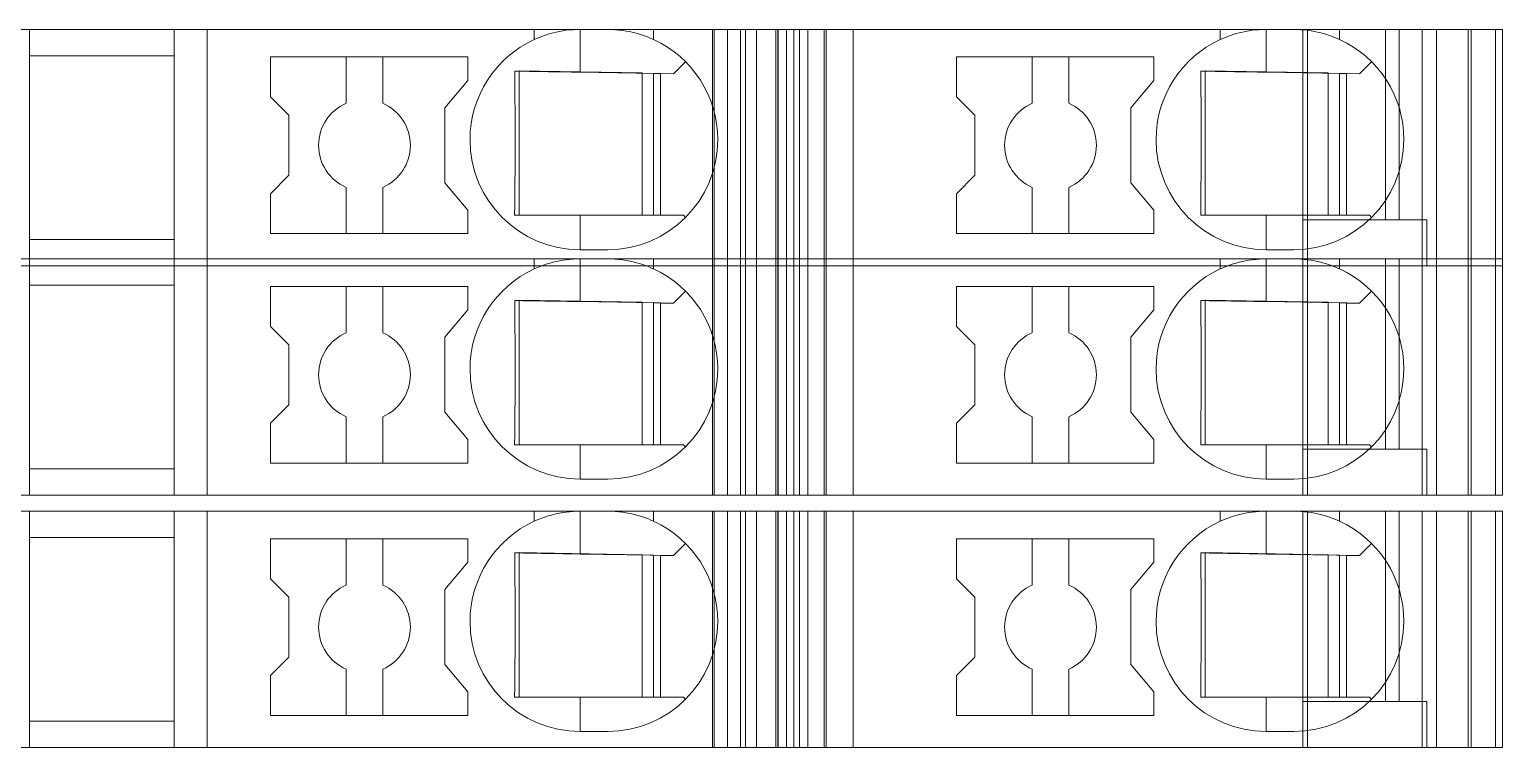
# Model space of a CAD drawing. Header units: millimetres. Extents: x 0 to 1680, y 0 to 1188.
# Drawn here: x 872.05 to 904.15, y 319.85 to 335.5 of the extents above; entities that cross this region are included whole.
import ezdxf
from ezdxf.enums import TextEntityAlignment as Align

# ---------------------------------------------------------------- set-up
doc = ezdxf.new("R2010")
doc.units = ezdxf.units.MM
for name, color, linetype, lineweight in [('EPLAN309', 5, 'Continuous', 5), ('EPLAN493', 5, 'Continuous', 5), ('MAIN-1', 7, 'Continuous', 5), ('MAIN-2', 7, 'Continuous', 5)]:
    doc.layers.add(name, color=color, linetype=linetype, lineweight=lineweight)
doc.styles.add('Tahoma', font='')
doc.styles.get('Tahoma').set_extended_font_data('Tahoma')

# ---------------------------------------------------------------- blocks, each defined once
blk = doc.blocks.new('EPLSYM_LibrarySPECIAL_Symbol12_Variant0_Placement8_4')
at = {"layer": 'EPLAN309', "lineweight": 13, "ltscale": 16}
blk.add_lwpolyline([(0, -5.15), (68.15, -5.15), (68.15, 0), (0, 0)], close=True, dxfattribs=at)
at = {"layer": 'EPLAN493', "color": 5, "style": 'Tahoma'}
blk.add_attdef('17_20450', text='', height=2.3478, dxfattribs=at).set_placement((0, -21.83478), align=Align.MIDDLE_RIGHT)
blk = doc.blocks.new('EPLSYM_LibrarySPECIAL_Symbol12_Variant0_Placement8_5')
at = {"layer": 'EPLAN309', "lineweight": 13, "ltscale": 16}
blk.add_lwpolyline([(0, -5.15), (68.15, -5.15), (68.15, 0), (0, 0)], close=True, dxfattribs=at)
at = {"layer": 'EPLAN493', "color": 5, "style": 'Tahoma'}
blk.add_attdef('17_20450', text='', height=2.3478, dxfattribs=at).set_placement((0, -21.83478), align=Align.MIDDLE_RIGHT)
blk = doc.blocks.new('EPLSYM_LibrarySPECIAL_Symbol12_Variant0_Placement8_20')
at = {"layer": 'EPLAN309', "lineweight": 13, "ltscale": 16}
blk.add_lwpolyline([(0, -5.15), (68.15, -5.15), (68.15, 0), (0, 0)], close=True, dxfattribs=at)
at = {"layer": 'EPLAN493', "color": 5, "style": 'Tahoma'}
blk.add_attdef('17_20450', text='', height=2.3478, dxfattribs=at).set_placement((0, -21.83478), align=Align.MIDDLE_RIGHT)

msp = doc.modelspace()

# ---------------------------------------------------------------- linework, layer by layer
at = {"layer": 'MAIN-1'}
for p, q in [((872.05, 335.5), (875.2, 335.5)), ((872.05, 335.5), (872.05, 330.35)), ((875.919, 335.5), (875.2, 335.5)), ((875.2, 330.35), (875.2, 335.5)), ((883.05, 335.5), (875.919, 335.5)), ((875.919, 335.5), (875.919, 330.35)), ((883.05, 335.5), (884.05, 335.5)), ((883.05, 335.282), (883.05, 335.5)), ((883.601, 335.458), (883.531, 335.443)), ((883.673, 335.47), (883.601, 335.458)), ((883.746, 335.481), (883.673, 335.47)), ((883.821, 335.489), (883.746, 335.481)), ((883.897, 335.495), (883.821, 335.489)), ((883.973, 335.499), (883.897, 335.495)), ((884.05, 335.5), (883.973, 335.499)), ((884.05, 334.568), (884.05, 335.5)), ((884.05, 335.5), (884.65, 335.5)), ((884.65, 335.5), (884.732, 335.499)), ((885.65, 335.5), (884.65, 335.5)), ((884.732, 335.499), (884.814, 335.494)), ((884.814, 335.494), (884.896, 335.487)), ((884.896, 335.487), (884.975, 335.478)), ((884.975, 335.478), (885.053, 335.466)), ((885.053, 335.466), (885.13, 335.452)), ((885.13, 335.452), (885.204, 335.435)), ((885.65, 335.5), (888.704, 335.5)), ((885.65, 335.282), (885.65, 335.5)), ((888.832, 335.5), (888.704, 335.5)), ((888.704, 330.35), (888.704, 335.5)), ((888.832, 335.5), (889.367, 335.5)), ((888.832, 330.35), (888.832, 335.5)), ((890, 335.5), (889.367, 335.5)), ((889.367, 330.35), (889.367, 335.5)), ((890, 335.5), (898, 335.5)), ((890, 330.35), (890, 335.5)), ((898, 335.5), (899, 335.5)), ((898, 335.282), (898, 335.5)), ((898.551, 335.458), (898.481, 335.443)), ((898.622, 335.47), (898.551, 335.458)), ((898.696, 335.481), (898.622, 335.47)), ((898.771, 335.489), (898.696, 335.481)), ((898.847, 335.495), (898.771, 335.489)), ((898.923, 335.499), (898.847, 335.495)), ((899, 335.5), (898.923, 335.499)), ((899, 334.568), (899, 335.5)), ((899, 335.5), (899.6, 335.5)), ((899.6, 335.5), (899.677, 335.499)), ((900.6, 335.5), (899.6, 335.5)), ((899.677, 335.499), (899.753, 335.495)), ((899.753, 335.495), (899.829, 335.489)), ((899.829, 335.489), (899.904, 335.481)), ((899.904, 335.481), (899.978, 335.47)), ((899.978, 335.47), (900.049, 335.458)), ((900.049, 335.458), (900.119, 335.443)), ((900.6, 335.5), (904, 335.5)), ((900.6, 335.282), (900.6, 335.5)), ((904, 330.35), (904, 335.5)), ((883.102, 335.305), (883.05, 335.282)), ((883.156, 335.327), (883.102, 335.305)), ((883.213, 335.349), (883.156, 335.327)), ((883.272, 335.37), (883.213, 335.349)), ((883.333, 335.39), (883.272, 335.37)), ((883.397, 335.409), (883.333, 335.39)), ((883.463, 335.427), (883.397, 335.409)), ((883.531, 335.443), (883.463, 335.427)), ((885.204, 335.435), (885.275, 335.417)), ((885.275, 335.417), (885.345, 335.397)), ((885.345, 335.397), (885.411, 335.376)), ((885.411, 335.376), (885.475, 335.354)), ((885.475, 335.354), (885.536, 335.331)), ((885.536, 335.331), (885.594, 335.306)), ((885.594, 335.306), (885.65, 335.282)), ((898.052, 335.305), (898, 335.282)), ((898.106, 335.327), (898.052, 335.305)), ((898.163, 335.349), (898.106, 335.327)), ((898.222, 335.37), (898.163, 335.349)), ((898.283, 335.39), (898.222, 335.37)), ((898.347, 335.409), (898.283, 335.39)), ((898.413, 335.427), (898.347, 335.409)), ((898.481, 335.443), (898.413, 335.427)), ((900.119, 335.443), (900.187, 335.427)), ((900.187, 335.427), (900.253, 335.409)), ((900.253, 335.409), (900.317, 335.39)), ((900.317, 335.39), (900.378, 335.37)), ((900.378, 335.37), (900.437, 335.349)), ((900.437, 335.349), (900.494, 335.327)), ((900.494, 335.327), (900.548, 335.305)), ((900.548, 335.305), (900.6, 335.282)), ((872.05, 334.925), (875.2, 334.925)), ((877.3, 334.9), (877.3, 334.029)), ((877.3, 334.9), (881.6, 334.9)), ((878.95, 334.9), (878.95, 333.892)), ((879.75, 333.892), (879.75, 334.9)), ((881.6, 334.389), (881.6, 334.9)), ((892.25, 334.9), (892.25, 334.029)), ((892.25, 334.9), (896.55, 334.9)), ((893.9, 334.9), (893.9, 333.892)), ((894.7, 333.892), (894.7, 334.9)), ((896.55, 334.389), (896.55, 334.9)), ((882.624, 334.592), (882.625, 334.522)), ((882.685, 334.591), (882.624, 334.592)), ((882.625, 334.522), (882.625, 334.45)), ((882.746, 334.59), (882.685, 334.591)), ((882.721, 334.591), (882.721, 331.45)), ((882.809, 334.589), (882.746, 334.59)), ((882.873, 334.588), (882.809, 334.589)), ((882.937, 334.587), (882.873, 334.588)), ((883.003, 334.586), (882.937, 334.587)), ((883.071, 334.585), (883.003, 334.586)), ((883.14, 334.584), (883.071, 334.585)), ((883.21, 334.582), (883.14, 334.584)), ((883.283, 334.581), (883.21, 334.582)), ((883.358, 334.58), (883.283, 334.581)), ((883.435, 334.579), (883.358, 334.58)), ((883.514, 334.577), (883.435, 334.579)), ((883.597, 334.576), (883.514, 334.577)), ((883.682, 334.575), (883.597, 334.576)), ((883.771, 334.573), (883.682, 334.575)), ((883.862, 334.571), (883.771, 334.573)), ((883.955, 334.57), (883.862, 334.571)), ((884.05, 334.568), (883.955, 334.57)), ((884.05, 334.568), (886.083, 334.533)), ((885.4, 334.545), (885.4, 331.45)), ((885.65, 331.45), (885.65, 334.54)), ((885.8, 334.538), (885.8, 331.45)), ((886.083, 334.533), (886.347, 334.797)), ((897.574, 334.592), (897.574, 334.522)), ((897.635, 334.591), (897.574, 334.592)), ((897.574, 334.522), (897.575, 334.45)), ((897.696, 334.59), (897.635, 334.591)), ((897.671, 334.591), (897.671, 331.45)), ((897.759, 334.589), (897.696, 334.59)), ((897.822, 334.588), (897.759, 334.589)), ((897.887, 334.587), (897.822, 334.588)), ((897.953, 334.586), (897.887, 334.587)), ((898.021, 334.585), (897.953, 334.586)), ((898.09, 334.584), (898.021, 334.585)), ((898.16, 334.582), (898.09, 334.584)), ((898.233, 334.581), (898.16, 334.582)), ((898.307, 334.58), (898.233, 334.581)), ((898.385, 334.579), (898.307, 334.58)), ((898.464, 334.577), (898.385, 334.579)), ((898.547, 334.576), (898.464, 334.577)), ((898.632, 334.575), (898.547, 334.576)), ((898.72, 334.573), (898.632, 334.575)), ((898.812, 334.571), (898.72, 334.573)), ((898.905, 334.57), (898.812, 334.571)), ((899, 334.568), (898.905, 334.57)), ((899, 334.568), (901.033, 334.533)), ((900.35, 334.545), (900.35, 331.45)), ((900.6, 331.45), (900.6, 334.54)), ((900.75, 334.538), (900.75, 331.45)), ((901.033, 334.533), (901.297, 334.797)), ((881.1, 333.793), (881.6, 334.389)), ((882.625, 334.45), (882.626, 334.377)), ((882.626, 334.377), (882.627, 334.303)), ((882.627, 334.303), (882.628, 334.227)), ((882.628, 334.227), (882.628, 334.149)), ((896.05, 333.793), (896.55, 334.389)), ((897.575, 334.45), (897.576, 334.377)), ((897.576, 334.377), (897.577, 334.303)), ((897.577, 334.303), (897.577, 334.227)), ((897.577, 334.227), (897.578, 334.149)), ((877.7, 333.629), (877.3, 334.029)), ((882.628, 334.149), (882.629, 334.07)), ((882.629, 334.07), (882.63, 333.988)), ((882.63, 333.988), (882.63, 333.904)), ((882.63, 333.904), (882.631, 333.817)), ((892.65, 333.629), (892.25, 334.029)), ((897.578, 334.149), (897.579, 334.07)), ((897.579, 334.07), (897.58, 333.988)), ((897.58, 333.988), (897.58, 333.904)), ((897.58, 333.904), (897.581, 333.817)), ((877.7, 333.629), (877.7, 332.321)), ((881.1, 333.793), (881.1, 332.157)), ((882.631, 333.817), (882.631, 333.726)), ((882.631, 333.726), (882.632, 333.632)), ((882.632, 333.632), (882.633, 333.534)), ((882.633, 333.534), (882.633, 333.431)), ((892.65, 333.629), (892.65, 332.321)), ((896.05, 333.793), (896.05, 332.157)), ((897.581, 333.817), (897.581, 333.726)), ((897.581, 333.726), (897.582, 333.632)), ((897.582, 333.632), (897.582, 333.534)), ((897.582, 333.534), (897.583, 333.431)), ((882.633, 333.431), (882.633, 333.324)), ((882.633, 333.324), (882.633, 333.213)), ((882.633, 333.213), (882.634, 333.1)), ((897.583, 333.431), (897.583, 333.324)), ((897.583, 333.324), (897.583, 333.213)), ((897.583, 333.213), (897.583, 333.1)), ((882.634, 333.1), (882.633, 332.979)), ((882.633, 332.979), (882.633, 332.861)), ((897.583, 333.1), (897.583, 332.979)), ((897.583, 332.979), (897.583, 332.861)), ((882.633, 332.747), (882.632, 332.638)), ((882.632, 332.638), (882.632, 332.534)), ((882.633, 332.861), (882.633, 332.747)), ((897.583, 332.747), (897.582, 332.638)), ((897.582, 332.638), (897.582, 332.534)), ((897.583, 332.861), (897.583, 332.747)), ((877.7, 332.321), (877.3, 331.921)), ((882.63, 332.248), (882.629, 332.159)), ((882.631, 332.339), (882.63, 332.248)), ((882.632, 332.534), (882.631, 332.434)), ((882.631, 332.434), (882.631, 332.339)), ((892.65, 332.321), (892.25, 331.921)), ((897.58, 332.248), (897.579, 332.159)), ((897.581, 332.339), (897.58, 332.248)), ((897.582, 332.534), (897.581, 332.434)), ((897.581, 332.434), (897.581, 332.339)), ((877.3, 331.921), (877.3, 331.05)), ((878.95, 332.058), (878.95, 331.05)), ((879.75, 332.058), (879.75, 331.05)), ((881.1, 332.157), (881.6, 331.561)), ((882.628, 331.99), (882.627, 331.908)), ((882.629, 332.159), (882.628, 332.073)), ((882.628, 332.073), (882.628, 331.99)), ((892.25, 331.921), (892.25, 331.05)), ((893.9, 332.058), (893.9, 331.05)), ((894.7, 332.058), (894.7, 331.05)), ((896.05, 332.157), (896.55, 331.561)), ((897.578, 331.99), (897.577, 331.908)), ((897.579, 332.159), (897.578, 332.073)), ((897.578, 332.073), (897.578, 331.99)), ((882.624, 331.598), (882.623, 331.524)), ((882.625, 331.75), (882.624, 331.674)), ((882.624, 331.674), (882.624, 331.598)), ((882.626, 331.829), (882.625, 331.75)), ((882.627, 331.908), (882.626, 331.829)), ((897.574, 331.598), (897.573, 331.524)), ((897.575, 331.75), (897.574, 331.674)), ((897.574, 331.674), (897.574, 331.598)), ((897.576, 331.829), (897.575, 331.75)), ((897.577, 331.908), (897.576, 331.829)), ((881.6, 331.05), (881.6, 331.561)), ((882.623, 331.524), (882.622, 331.45)), ((882.622, 331.45), (882.683, 331.45)), ((882.683, 331.45), (882.746, 331.45)), ((882.746, 331.45), (882.809, 331.45)), ((882.809, 331.45), (882.873, 331.45)), ((882.873, 331.45), (882.939, 331.45)), ((882.939, 331.45), (883.005, 331.45)), ((883.005, 331.45), (883.074, 331.45)), ((883.074, 331.45), (883.144, 331.45)), ((883.144, 331.45), (883.215, 331.45)), ((883.215, 331.45), (883.289, 331.45)), ((883.289, 331.45), (883.364, 331.45)), ((883.364, 331.45), (883.442, 331.45)), ((883.442, 331.45), (883.522, 331.45)), ((883.522, 331.45), (883.605, 331.45)), ((883.605, 331.45), (883.69, 331.45)), ((883.69, 331.45), (883.778, 331.45)), ((883.778, 331.45), (883.867, 331.45)), ((883.867, 331.45), (883.958, 331.45)), ((883.958, 331.45), (884.05, 331.45)), ((884.05, 331.45), (886.3, 331.45)), ((884.05, 331.45), (884.05, 330.7)), ((886.347, 331.403), (886.3, 331.45)), ((896.55, 331.05), (896.55, 331.561)), ((897.573, 331.524), (897.572, 331.45)), ((897.572, 331.45), (897.633, 331.45)), ((897.633, 331.45), (897.695, 331.45)), ((897.695, 331.45), (897.759, 331.45)), ((897.759, 331.45), (897.823, 331.45)), ((897.823, 331.45), (897.889, 331.45)), ((897.889, 331.45), (897.955, 331.45)), ((897.955, 331.45), (898.024, 331.45)), ((898.024, 331.45), (898.093, 331.45)), ((898.093, 331.45), (898.165, 331.45)), ((898.165, 331.45), (898.239, 331.45)), ((898.239, 331.45), (898.314, 331.45)), ((898.314, 331.45), (898.392, 331.45)), ((898.392, 331.45), (898.472, 331.45)), ((898.472, 331.45), (898.555, 331.45)), ((898.555, 331.45), (898.64, 331.45)), ((898.64, 331.45), (898.727, 331.45)), ((898.727, 331.45), (898.817, 331.45)), ((898.817, 331.45), (898.908, 331.45)), ((898.908, 331.45), (899, 331.45)), ((899, 331.45), (899, 330.7)), ((899, 331.45), (901.25, 331.45)), ((901.297, 331.403), (901.25, 331.45)), ((881.6, 331.05), (877.3, 331.05)), ((896.55, 331.05), (892.25, 331.05)), ((872.05, 330.925), (875.2, 330.925)), ((884.65, 330.7), (884.05, 330.7)), ((899.6, 330.7), (899, 330.7)), ((872.05, 330.5), (875.2, 330.5)), ((872.05, 330.5), (872.05, 325.35)), ((872.05, 330.35), (875.2, 330.35)), ((875.919, 330.5), (875.2, 330.5)), ((875.2, 325.35), (875.2, 330.5)), ((875.919, 330.35), (875.2, 330.35)), ((883.05, 330.5), (875.919, 330.5)), ((875.919, 330.5), (875.919, 325.35)), ((875.919, 330.35), (888.704, 330.35)), ((883.05, 330.5), (884.05, 330.5)), ((883.05, 330.282), (883.05, 330.5)), ((883.156, 330.327), (883.102, 330.305)), ((883.213, 330.349), (883.156, 330.327)), ((883.272, 330.37), (883.213, 330.349)), ((883.333, 330.39), (883.272, 330.37)), ((883.397, 330.409), (883.333, 330.39)), ((883.463, 330.427), (883.397, 330.409)), ((883.531, 330.443), (883.463, 330.427)), ((883.601, 330.458), (883.531, 330.443)), ((883.673, 330.47), (883.601, 330.458)), ((883.746, 330.481), (883.673, 330.47)), ((883.821, 330.489), (883.746, 330.481)), ((883.897, 330.495), (883.821, 330.489)), ((883.973, 330.499), (883.897, 330.495)), ((884.05, 330.5), (883.973, 330.499)), ((884.05, 329.568), (884.05, 330.5)), ((884.05, 330.5), (884.65, 330.5)), ((884.65, 330.5), (884.732, 330.499)), ((885.65, 330.5), (884.65, 330.5)), ((884.732, 330.499), (884.814, 330.494)), ((884.814, 330.494), (884.896, 330.487)), ((884.896, 330.487), (884.975, 330.478)), ((884.975, 330.478), (885.053, 330.466)), ((885.053, 330.466), (885.13, 330.452)), ((885.13, 330.452), (885.204, 330.435)), ((885.204, 330.435), (885.275, 330.417)), ((885.275, 330.417), (885.345, 330.397)), ((885.345, 330.397), (885.411, 330.376)), ((885.411, 330.376), (885.475, 330.354)), ((885.475, 330.354), (885.536, 330.331)), ((885.536, 330.331), (885.594, 330.306)), ((885.65, 330.5), (888.704, 330.5)), ((885.65, 330.282), (885.65, 330.5)), ((887.544, 330.35), (887.544, 330.35)), ((887.65, 330.35), (887.65, 330.35)), ((888.832, 330.5), (888.704, 330.5)), ((888.704, 325.35), (888.704, 330.5)), ((888.832, 330.35), (888.704, 330.35)), ((888.832, 330.5), (889.367, 330.5)), ((888.832, 325.35), (888.832, 330.5)), ((888.832, 330.35), (889.367, 330.35)), ((890, 330.5), (889.367, 330.5)), ((889.367, 325.35), (889.367, 330.5)), ((890, 330.35), (889.367, 330.35)), ((890, 330.5), (898, 330.5)), ((890, 325.35), (890, 330.5)), ((890, 330.35), (904, 330.35)), ((898, 330.5), (899, 330.5)), ((898, 330.282), (898, 330.5)), ((898.106, 330.327), (898.052, 330.305)), ((898.163, 330.349), (898.106, 330.327)), ((898.222, 330.37), (898.163, 330.349)), ((898.283, 330.39), (898.222, 330.37)), ((898.347, 330.409), (898.283, 330.39)), ((898.413, 330.427), (898.347, 330.409)), ((898.481, 330.443), (898.413, 330.427)), ((898.551, 330.458), (898.481, 330.443)), ((898.622, 330.47), (898.551, 330.458)), ((898.696, 330.481), (898.622, 330.47)), ((898.771, 330.489), (898.696, 330.481)), ((898.847, 330.495), (898.771, 330.489)), ((898.923, 330.499), (898.847, 330.495)), ((899, 330.5), (898.923, 330.499)), ((899, 329.568), (899, 330.5)), ((899, 330.5), (899.6, 330.5)), ((899.6, 330.5), (899.677, 330.499)), ((900.6, 330.5), (899.6, 330.5)), ((899.677, 330.499), (899.753, 330.495)), ((899.753, 330.495), (899.829, 330.489)), ((899.829, 330.489), (899.904, 330.481)), ((899.904, 330.481), (899.978, 330.47)), ((899.978, 330.47), (900.049, 330.458)), ((900.049, 330.458), (900.119, 330.443)), ((900.119, 330.443), (900.187, 330.427)), ((900.187, 330.427), (900.253, 330.409)), ((900.253, 330.409), (900.317, 330.39)), ((900.317, 330.39), (900.378, 330.37)), ((900.378, 330.37), (900.437, 330.349)), ((900.437, 330.349), (900.494, 330.327)), ((900.494, 330.327), (900.548, 330.305)), ((900.6, 330.5), (904, 330.5)), ((900.6, 330.282), (900.6, 330.5)), ((902.5, 330.35), (902.5, 330.35)), ((904, 325.35), (904, 330.5)), ((883.102, 330.305), (883.05, 330.282)), ((885.594, 330.306), (885.65, 330.282)), ((898.052, 330.305), (898, 330.282)), ((900.548, 330.305), (900.6, 330.282)), ((872.05, 329.925), (875.2, 329.925)), ((877.3, 329.9), (877.3, 329.029)), ((877.3, 329.9), (881.6, 329.9)), ((878.95, 329.9), (878.95, 328.892)), ((879.75, 328.892), (879.75, 329.9)), ((881.6, 329.389), (881.6, 329.9)), ((886.083, 329.533), (886.347, 329.797)), ((892.25, 329.9), (892.25, 329.029)), ((892.25, 329.9), (896.55, 329.9)), ((893.9, 329.9), (893.9, 328.892)), ((894.7, 328.892), (894.7, 329.9)), ((896.55, 329.389), (896.55, 329.9)), ((901.033, 329.533), (901.297, 329.797)), ((881.1, 328.793), (881.6, 329.389)), ((882.624, 329.592), (882.625, 329.522)), ((882.685, 329.591), (882.624, 329.592)), ((882.625, 329.522), (882.625, 329.45)), ((882.625, 329.45), (882.626, 329.377)), ((882.626, 329.377), (882.627, 329.303)), ((882.746, 329.59), (882.685, 329.591)), ((882.721, 329.591), (882.721, 326.45)), ((882.809, 329.589), (882.746, 329.59)), ((882.873, 329.588), (882.809, 329.589)), ((882.937, 329.587), (882.873, 329.588)), ((883.003, 329.586), (882.937, 329.587)), ((883.071, 329.585), (883.003, 329.586)), ((883.14, 329.584), (883.071, 329.585)), ((883.21, 329.582), (883.14, 329.584)), ((883.283, 329.581), (883.21, 329.582)), ((883.358, 329.58), (883.283, 329.581)), ((883.435, 329.579), (883.358, 329.58)), ((883.514, 329.577), (883.435, 329.579)), ((883.597, 329.576), (883.514, 329.577)), ((883.682, 329.575), (883.597, 329.576)), ((883.771, 329.573), (883.682, 329.575)), ((883.862, 329.571), (883.771, 329.573)), ((883.955, 329.57), (883.862, 329.571)), ((884.05, 329.568), (883.955, 329.57)), ((884.05, 329.568), (886.083, 329.533)), ((885.4, 329.545), (885.4, 326.45)), ((885.65, 326.45), (885.65, 329.54)), ((885.8, 329.538), (885.8, 326.45)), ((896.05, 328.793), (896.55, 329.389)), ((897.574, 329.592), (897.574, 329.522)), ((897.635, 329.591), (897.574, 329.592)), ((897.574, 329.522), (897.575, 329.45)), ((897.575, 329.45), (897.576, 329.377)), ((897.576, 329.377), (897.577, 329.303)), ((897.696, 329.59), (897.635, 329.591)), ((897.671, 329.591), (897.671, 326.45)), ((897.759, 329.589), (897.696, 329.59)), ((897.822, 329.588), (897.759, 329.589)), ((897.887, 329.587), (897.822, 329.588)), ((897.953, 329.586), (897.887, 329.587)), ((898.021, 329.585), (897.953, 329.586)), ((898.09, 329.584), (898.021, 329.585)), ((898.16, 329.582), (898.09, 329.584)), ((898.233, 329.581), (898.16, 329.582)), ((898.307, 329.58), (898.233, 329.581)), ((898.385, 329.579), (898.307, 329.58)), ((898.464, 329.577), (898.385, 329.579)), ((898.547, 329.576), (898.464, 329.577)), ((898.632, 329.575), (898.547, 329.576)), ((898.72, 329.573), (898.632, 329.575)), ((898.812, 329.571), (898.72, 329.573)), ((898.905, 329.57), (898.812, 329.571)), ((899, 329.568), (898.905, 329.57)), ((899, 329.568), (901.033, 329.533)), ((900.35, 329.545), (900.35, 326.45)), ((900.6, 326.45), (900.6, 329.54)), ((900.75, 329.538), (900.75, 326.45)), ((877.7, 328.629), (877.3, 329.029)), ((882.627, 329.303), (882.628, 329.227)), ((882.628, 329.227), (882.628, 329.149)), ((882.628, 329.149), (882.629, 329.07)), ((882.629, 329.07), (882.63, 328.988)), ((892.65, 328.629), (892.25, 329.029)), ((897.577, 329.303), (897.577, 329.227)), ((897.577, 329.227), (897.578, 329.149)), ((897.578, 329.149), (897.579, 329.07)), ((897.579, 329.07), (897.58, 328.988)), ((881.1, 328.793), (881.1, 327.157)), ((882.63, 328.988), (882.63, 328.904)), ((882.63, 328.904), (882.631, 328.817)), ((882.631, 328.817), (882.631, 328.726)), ((882.631, 328.726), (882.632, 328.632)), ((896.05, 328.793), (896.05, 327.157)), ((897.58, 328.988), (897.58, 328.904)), ((897.58, 328.904), (897.581, 328.817)), ((897.581, 328.817), (897.581, 328.726)), ((897.581, 328.726), (897.582, 328.632)), ((877.7, 328.629), (877.7, 327.321)), ((882.632, 328.632), (882.633, 328.534)), ((882.633, 328.534), (882.633, 328.431)), ((882.633, 328.431), (882.633, 328.324)), ((892.65, 328.629), (892.65, 327.321)), ((897.582, 328.632), (897.582, 328.534)), ((897.582, 328.534), (897.583, 328.431)), ((897.583, 328.431), (897.583, 328.324)), ((882.633, 328.324), (882.633, 328.213)), ((882.633, 328.213), (882.634, 328.1)), ((882.634, 328.1), (882.633, 327.979)), ((897.583, 328.324), (897.583, 328.213)), ((897.583, 328.213), (897.583, 328.1)), ((897.583, 328.1), (897.583, 327.979)), ((882.633, 327.747), (882.632, 327.638)), ((882.633, 327.979), (882.633, 327.861)), ((882.633, 327.861), (882.633, 327.747)), ((897.583, 327.747), (897.582, 327.638)), ((897.583, 327.979), (897.583, 327.861)), ((897.583, 327.861), (897.583, 327.747)), ((882.632, 327.534), (882.631, 327.434)), ((882.631, 327.434), (882.631, 327.339)), ((882.632, 327.638), (882.632, 327.534)), ((897.582, 327.534), (897.581, 327.434)), ((897.581, 327.434), (897.581, 327.339)), ((897.582, 327.638), (897.582, 327.534)), ((877.7, 327.321), (877.3, 326.921)), ((881.1, 327.157), (881.6, 326.561)), ((882.629, 327.159), (882.628, 327.073)), ((882.63, 327.248), (882.629, 327.159)), ((882.631, 327.339), (882.63, 327.248)), ((892.65, 327.321), (892.25, 326.921)), ((896.05, 327.157), (896.55, 326.561)), ((897.579, 327.159), (897.578, 327.073)), ((897.58, 327.248), (897.579, 327.159)), ((897.581, 327.339), (897.58, 327.248)), ((877.3, 326.921), (877.3, 326.05)), ((878.95, 327.058), (878.95, 326.05)), ((879.75, 327.058), (879.75, 326.05)), ((882.626, 326.829), (882.625, 326.75)), ((882.627, 326.908), (882.626, 326.829)), ((882.628, 326.99), (882.627, 326.908)), ((882.628, 327.073), (882.628, 326.99)), ((892.25, 326.921), (892.25, 326.05)), ((893.9, 327.058), (893.9, 326.05)), ((894.7, 327.058), (894.7, 326.05)), ((897.576, 326.829), (897.575, 326.75)), ((897.577, 326.908), (897.576, 326.829)), ((897.578, 326.99), (897.577, 326.908)), ((897.578, 327.073), (897.578, 326.99)), ((881.6, 326.05), (881.6, 326.561)), ((882.623, 326.524), (882.622, 326.45)), ((882.624, 326.598), (882.623, 326.524)), ((882.625, 326.75), (882.624, 326.674)), ((882.624, 326.674), (882.624, 326.598)), ((896.55, 326.05), (896.55, 326.561)), ((897.573, 326.524), (897.572, 326.45)), ((897.574, 326.598), (897.573, 326.524)), ((897.575, 326.75), (897.574, 326.674)), ((897.574, 326.674), (897.574, 326.598)), ((882.622, 326.45), (882.683, 326.45)), ((882.683, 326.45), (882.746, 326.45)), ((882.746, 326.45), (882.809, 326.45)), ((882.809, 326.45), (882.873, 326.45)), ((882.873, 326.45), (882.939, 326.45)), ((882.939, 326.45), (883.005, 326.45)), ((883.005, 326.45), (883.074, 326.45)), ((883.074, 326.45), (883.144, 326.45)), ((883.144, 326.45), (883.215, 326.45)), ((883.215, 326.45), (883.289, 326.45)), ((883.289, 326.45), (883.364, 326.45)), ((883.364, 326.45), (883.442, 326.45)), ((883.442, 326.45), (883.522, 326.45)), ((883.522, 326.45), (883.605, 326.45)), ((883.605, 326.45), (883.69, 326.45)), ((883.69, 326.45), (883.778, 326.45)), ((883.778, 326.45), (883.867, 326.45)), ((883.867, 326.45), (883.958, 326.45)), ((883.958, 326.45), (884.05, 326.45)), ((884.05, 326.45), (886.3, 326.45)), ((884.05, 326.45), (884.05, 325.7)), ((886.347, 326.403), (886.3, 326.45)), ((897.572, 326.45), (897.633, 326.45)), ((897.633, 326.45), (897.695, 326.45)), ((897.695, 326.45), (897.759, 326.45)), ((897.759, 326.45), (897.823, 326.45)), ((897.823, 326.45), (897.889, 326.45)), ((897.889, 326.45), (897.955, 326.45)), ((897.955, 326.45), (898.024, 326.45)), ((898.024, 326.45), (898.093, 326.45)), ((898.093, 326.45), (898.165, 326.45)), ((898.165, 326.45), (898.239, 326.45)), ((898.239, 326.45), (898.314, 326.45)), ((898.314, 326.45), (898.392, 326.45)), ((898.392, 326.45), (898.472, 326.45)), ((898.472, 326.45), (898.555, 326.45)), ((898.555, 326.45), (898.64, 326.45)), ((898.64, 326.45), (898.727, 326.45)), ((898.727, 326.45), (898.817, 326.45)), ((898.817, 326.45), (898.908, 326.45)), ((898.908, 326.45), (899, 326.45)), ((899, 326.45), (899, 325.7)), ((899, 326.45), (901.25, 326.45)), ((901.297, 326.403), (901.25, 326.45)), ((872.05, 325.925), (875.2, 325.925)), ((881.6, 326.05), (877.3, 326.05)), ((896.55, 326.05), (892.25, 326.05)), ((884.65, 325.7), (884.05, 325.7)), ((899.6, 325.7), (899, 325.7)), ((872.05, 325.35), (875.2, 325.35)), ((875.919, 325.35), (875.2, 325.35)), ((875.919, 325.35), (888.704, 325.35)), ((887.544, 325.35), (887.544, 325.35)), ((887.65, 325.35), (887.65, 325.35)), ((888.832, 325.35), (888.704, 325.35)), ((888.832, 325.35), (889.367, 325.35)), ((890, 325.35), (889.367, 325.35)), ((890, 325.35), (904, 325.35)), ((902.5, 325.35), (902.5, 325.35)), ((872.05, 325), (875.2, 325)), ((872.05, 325), (872.05, 319.85)), ((875.919, 325), (875.2, 325)), ((875.2, 319.85), (875.2, 325)), ((883.05, 325), (875.919, 325)), ((875.919, 325), (875.919, 319.85)), ((883.05, 325), (884.05, 325)), ((883.05, 324.782), (883.05, 325)), ((883.272, 324.87), (883.213, 324.849)), ((883.333, 324.89), (883.272, 324.87)), ((883.397, 324.909), (883.333, 324.89)), ((883.463, 324.927), (883.397, 324.909)), ((883.531, 324.943), (883.463, 324.927)), ((883.601, 324.958), (883.531, 324.943)), ((883.673, 324.97), (883.601, 324.958)), ((883.746, 324.981), (883.673, 324.97)), ((883.821, 324.989), (883.746, 324.981)), ((883.897, 324.995), (883.821, 324.989)), ((883.973, 324.999), (883.897, 324.995)), ((884.05, 325), (883.973, 324.999)), ((884.05, 324.068), (884.05, 325)), ((884.05, 325), (884.65, 325)), ((884.65, 325), (884.732, 324.999)), ((885.65, 325), (884.65, 325)), ((884.732, 324.999), (884.814, 324.994)), ((884.814, 324.994), (884.896, 324.987)), ((884.896, 324.987), (884.975, 324.978)), ((884.975, 324.978), (885.053, 324.966)), ((885.053, 324.966), (885.13, 324.952)), ((885.13, 324.952), (885.204, 324.935)), ((885.204, 324.935), (885.275, 324.917)), ((885.275, 324.917), (885.345, 324.897)), ((885.345, 324.897), (885.411, 324.876)), ((885.411, 324.876), (885.475, 324.854)), ((885.475, 324.854), (885.536, 324.831)), ((885.65, 325), (888.704, 325)), ((885.65, 324.782), (885.65, 325)), ((888.832, 325), (888.704, 325)), ((888.704, 319.85), (888.704, 325)), ((888.832, 325), (889.367, 325)), ((888.832, 319.85), (888.832, 325)), ((890, 325), (889.367, 325)), ((889.367, 319.85), (889.367, 325)), ((890, 325), (898, 325)), ((890, 319.85), (890, 325)), ((898, 325), (899, 325)), ((898, 324.782), (898, 325)), ((898.222, 324.87), (898.163, 324.849)), ((898.283, 324.89), (898.222, 324.87)), ((898.347, 324.909), (898.283, 324.89)), ((898.413, 324.927), (898.347, 324.909)), ((898.481, 324.943), (898.413, 324.927)), ((898.551, 324.958), (898.481, 324.943)), ((898.622, 324.97), (898.551, 324.958)), ((898.696, 324.981), (898.622, 324.97)), ((898.771, 324.989), (898.696, 324.981)), ((898.847, 324.995), (898.771, 324.989)), ((898.923, 324.999), (898.847, 324.995)), ((899, 325), (898.923, 324.999)), ((899, 324.068), (899, 325)), ((899, 325), (899.6, 325)), ((899.6, 325), (899.677, 324.999)), ((900.6, 325), (899.6, 325)), ((899.677, 324.999), (899.753, 324.995)), ((899.753, 324.995), (899.829, 324.989)), ((899.829, 324.989), (899.904, 324.981)), ((899.904, 324.981), (899.978, 324.97)), ((899.978, 324.97), (900.049, 324.958)), ((900.049, 324.958), (900.119, 324.943)), ((900.119, 324.943), (900.187, 324.927)), ((900.187, 324.927), (900.253, 324.909)), ((900.253, 324.909), (900.317, 324.89)), ((900.317, 324.89), (900.378, 324.87)), ((900.378, 324.87), (900.437, 324.849)), ((900.6, 325), (904, 325)), ((900.6, 324.782), (900.6, 325)), ((904, 319.85), (904, 325)), ((883.102, 324.805), (883.05, 324.782)), ((883.156, 324.827), (883.102, 324.805)), ((883.213, 324.849), (883.156, 324.827)), ((885.536, 324.831), (885.594, 324.806)), ((885.594, 324.806), (885.65, 324.782)), ((898.052, 324.805), (898, 324.782)), ((898.106, 324.827), (898.052, 324.805)), ((898.163, 324.849), (898.106, 324.827)), ((900.437, 324.849), (900.494, 324.827)), ((900.494, 324.827), (900.548, 324.805)), ((900.548, 324.805), (900.6, 324.782)), ((872.05, 324.425), (875.2, 324.425)), ((877.3, 324.4), (877.3, 323.529)), ((877.3, 324.4), (881.6, 324.4)), ((878.95, 324.4), (878.95, 323.392)), ((879.75, 323.392), (879.75, 324.4)), ((881.6, 323.889), (881.6, 324.4)), ((886.083, 324.033), (886.347, 324.297)), ((892.25, 324.4), (892.25, 323.529)), ((892.25, 324.4), (896.55, 324.4)), ((893.9, 324.4), (893.9, 323.392)), ((894.7, 323.392), (894.7, 324.4)), ((896.55, 323.889), (896.55, 324.4)), ((901.033, 324.033), (901.297, 324.297)), ((882.624, 324.092), (882.625, 324.022)), ((882.685, 324.091), (882.624, 324.092)), ((882.625, 324.022), (882.625, 323.95)), ((882.625, 323.95), (882.626, 323.877)), ((882.746, 324.09), (882.685, 324.091)), ((882.721, 324.091), (882.721, 320.95)), ((882.809, 324.089), (882.746, 324.09)), ((882.873, 324.088), (882.809, 324.089)), ((882.937, 324.087), (882.873, 324.088)), ((883.003, 324.086), (882.937, 324.087)), ((883.071, 324.085), (883.003, 324.086)), ((883.14, 324.084), (883.071, 324.085)), ((883.21, 324.082), (883.14, 324.084)), ((883.283, 324.081), (883.21, 324.082)), ((883.358, 324.08), (883.283, 324.081)), ((883.435, 324.079), (883.358, 324.08)), ((883.514, 324.077), (883.435, 324.079)), ((883.597, 324.076), (883.514, 324.077)), ((883.682, 324.075), (883.597, 324.076)), ((883.771, 324.073), (883.682, 324.075)), ((883.862, 324.071), (883.771, 324.073)), ((883.955, 324.07), (883.862, 324.071)), ((884.05, 324.068), (883.955, 324.07)), ((884.05, 324.068), (886.083, 324.033)), ((885.4, 324.045), (885.4, 320.95)), ((885.65, 320.95), (885.65, 324.04)), ((885.8, 324.038), (885.8, 320.95)), ((897.574, 324.092), (897.574, 324.022)), ((897.635, 324.091), (897.574, 324.092)), ((897.574, 324.022), (897.575, 323.95)), ((897.575, 323.95), (897.576, 323.877)), ((897.696, 324.09), (897.635, 324.091)), ((897.671, 324.091), (897.671, 320.95)), ((897.759, 324.089), (897.696, 324.09)), ((897.822, 324.088), (897.759, 324.089)), ((897.887, 324.087), (897.822, 324.088)), ((897.953, 324.086), (897.887, 324.087)), ((898.021, 324.085), (897.953, 324.086)), ((898.09, 324.084), (898.021, 324.085)), ((898.16, 324.082), (898.09, 324.084)), ((898.233, 324.081), (898.16, 324.082)), ((898.307, 324.08), (898.233, 324.081)), ((898.385, 324.079), (898.307, 324.08)), ((898.464, 324.077), (898.385, 324.079)), ((898.547, 324.076), (898.464, 324.077)), ((898.632, 324.075), (898.547, 324.076)), ((898.72, 324.073), (898.632, 324.075)), ((898.812, 324.071), (898.72, 324.073)), ((898.905, 324.07), (898.812, 324.071)), ((899, 324.068), (898.905, 324.07)), ((899, 324.068), (901.033, 324.033)), ((900.35, 324.045), (900.35, 320.95)), ((900.6, 320.95), (900.6, 324.04)), ((900.75, 324.038), (900.75, 320.95)), ((881.1, 323.293), (881.6, 323.889)), ((882.626, 323.877), (882.627, 323.803)), ((882.627, 323.803), (882.628, 323.727)), ((882.628, 323.727), (882.628, 323.649)), ((882.628, 323.649), (882.629, 323.57)), ((882.629, 323.57), (882.63, 323.488)), ((896.05, 323.293), (896.55, 323.889)), ((897.576, 323.877), (897.577, 323.803)), ((897.577, 323.803), (897.577, 323.727)), ((897.577, 323.727), (897.578, 323.649)), ((897.578, 323.649), (897.579, 323.57)), ((897.579, 323.57), (897.58, 323.488)), ((877.7, 323.129), (877.3, 323.529)), ((881.1, 323.293), (881.1, 321.657)), ((882.63, 323.488), (882.63, 323.404)), ((882.63, 323.404), (882.631, 323.317)), ((882.631, 323.317), (882.631, 323.226)), ((892.65, 323.129), (892.25, 323.529)), ((896.05, 323.293), (896.05, 321.657)), ((897.58, 323.488), (897.58, 323.404)), ((897.58, 323.404), (897.581, 323.317)), ((897.581, 323.317), (897.581, 323.226)), ((877.7, 323.129), (877.7, 321.821)), ((882.631, 323.226), (882.632, 323.132)), ((882.632, 323.132), (882.633, 323.034)), ((882.633, 323.034), (882.633, 322.931)), ((882.633, 322.931), (882.633, 322.824)), ((892.65, 323.129), (892.65, 321.821)), ((897.581, 323.226), (897.582, 323.132)), ((897.582, 323.132), (897.582, 323.034)), ((897.582, 323.034), (897.583, 322.931)), ((897.583, 322.931), (897.583, 322.824)), ((882.633, 322.824), (882.633, 322.713)), ((882.633, 322.713), (882.634, 322.6)), ((897.583, 322.824), (897.583, 322.713)), ((897.583, 322.713), (897.583, 322.6)), ((882.634, 322.6), (882.633, 322.479)), ((882.633, 322.479), (882.633, 322.361)), ((882.633, 322.361), (882.633, 322.247)), ((897.583, 322.6), (897.583, 322.479)), ((897.583, 322.479), (897.583, 322.361)), ((897.583, 322.361), (897.583, 322.247)), ((882.632, 322.034), (882.631, 321.934)), ((882.633, 322.247), (882.632, 322.138)), ((882.632, 322.138), (882.632, 322.034)), ((897.582, 322.034), (897.581, 321.934)), ((897.583, 322.247), (897.582, 322.138)), ((897.582, 322.138), (897.582, 322.034)), ((877.7, 321.821), (877.3, 321.421)), ((881.1, 321.657), (881.6, 321.061)), ((882.629, 321.659), (882.628, 321.573)), ((882.63, 321.748), (882.629, 321.659)), ((882.631, 321.839), (882.63, 321.748)), ((882.631, 321.934), (882.631, 321.839)), ((892.65, 321.821), (892.25, 321.421)), ((896.05, 321.657), (896.55, 321.061)), ((897.579, 321.659), (897.578, 321.573)), ((897.58, 321.748), (897.579, 321.659)), ((897.581, 321.839), (897.58, 321.748)), ((897.581, 321.934), (897.581, 321.839)), ((877.3, 321.421), (877.3, 320.55)), ((878.95, 321.558), (878.95, 320.55)), ((879.75, 321.558), (879.75, 320.55)), ((882.626, 321.329), (882.625, 321.25)), ((882.627, 321.408), (882.626, 321.329)), ((882.628, 321.49), (882.627, 321.408)), ((882.628, 321.573), (882.628, 321.49)), ((892.25, 321.421), (892.25, 320.55)), ((893.9, 321.558), (893.9, 320.55)), ((894.7, 321.558), (894.7, 320.55)), ((897.576, 321.329), (897.575, 321.25)), ((897.577, 321.408), (897.576, 321.329)), ((897.578, 321.49), (897.577, 321.408)), ((897.578, 321.573), (897.578, 321.49)), ((881.6, 320.55), (881.6, 321.061)), ((882.623, 321.024), (882.622, 320.95)), ((882.624, 321.098), (882.623, 321.024)), ((882.625, 321.25), (882.624, 321.174)), ((882.624, 321.174), (882.624, 321.098)), ((896.55, 320.55), (896.55, 321.061)), ((897.573, 321.024), (897.572, 320.95)), ((897.574, 321.098), (897.573, 321.024)), ((897.575, 321.25), (897.574, 321.174)), ((897.574, 321.174), (897.574, 321.098)), ((882.622, 320.95), (882.683, 320.95)), ((882.683, 320.95), (882.746, 320.95)), ((882.746, 320.95), (882.809, 320.95)), ((882.809, 320.95), (882.873, 320.95)), ((882.873, 320.95), (882.939, 320.95)), ((882.939, 320.95), (883.005, 320.95)), ((883.005, 320.95), (883.074, 320.95)), ((883.074, 320.95), (883.144, 320.95)), ((883.144, 320.95), (883.215, 320.95)), ((883.215, 320.95), (883.289, 320.95)), ((883.289, 320.95), (883.364, 320.95)), ((883.364, 320.95), (883.442, 320.95)), ((883.442, 320.95), (883.522, 320.95)), ((883.522, 320.95), (883.605, 320.95)), ((883.605, 320.95), (883.69, 320.95)), ((883.69, 320.95), (883.778, 320.95)), ((883.778, 320.95), (883.867, 320.95)), ((883.867, 320.95), (883.958, 320.95)), ((883.958, 320.95), (884.05, 320.95)), ((884.05, 320.95), (886.3, 320.95)), ((884.05, 320.95), (884.05, 320.2)), ((886.347, 320.903), (886.3, 320.95)), ((897.572, 320.95), (897.633, 320.95)), ((897.633, 320.95), (897.695, 320.95)), ((897.695, 320.95), (897.759, 320.95)), ((897.759, 320.95), (897.823, 320.95)), ((897.823, 320.95), (897.889, 320.95)), ((897.889, 320.95), (897.955, 320.95)), ((897.955, 320.95), (898.024, 320.95)), ((898.024, 320.95), (898.093, 320.95)), ((898.093, 320.95), (898.165, 320.95)), ((898.165, 320.95), (898.239, 320.95)), ((898.239, 320.95), (898.314, 320.95)), ((898.314, 320.95), (898.392, 320.95)), ((898.392, 320.95), (898.472, 320.95)), ((898.472, 320.95), (898.555, 320.95)), ((898.555, 320.95), (898.64, 320.95)), ((898.64, 320.95), (898.727, 320.95)), ((898.727, 320.95), (898.817, 320.95)), ((898.817, 320.95), (898.908, 320.95)), ((898.908, 320.95), (899, 320.95)), ((899, 320.95), (899, 320.2)), ((899, 320.95), (901.25, 320.95)), ((901.297, 320.903), (901.25, 320.95)), ((872.05, 320.425), (875.2, 320.425)), ((881.6, 320.55), (877.3, 320.55)), ((896.55, 320.55), (892.25, 320.55)), ((884.65, 320.2), (884.05, 320.2)), ((899.6, 320.2), (899, 320.2)), ((872.05, 319.85), (875.2, 319.85)), ((875.919, 319.85), (875.2, 319.85)), ((875.919, 319.85), (888.704, 319.85)), ((887.544, 319.85), (887.544, 319.85)), ((887.65, 319.85), (887.65, 319.85)), ((888.832, 319.85), (888.704, 319.85)), ((888.832, 319.85), (889.367, 319.85)), ((890, 319.85), (889.367, 319.85)), ((890, 319.85), (904, 319.85)), ((902.5, 319.85), (902.5, 319.85))]:
    msp.add_line(p, q, dxfattribs=at)
for centre, radius, start, end in [((884.05, 333.1), 2.4, 114.6244, 180), ((884.65, 333.1), 2.4, 0, 65.3756), ((899, 333.1), 2.4, 114.6244, 180), ((899.6, 333.1), 2.4, 0, 65.3756), ((879.35, 332.975), 1, 113.5782, 180), ((879.35, 332.975), 1, 0, 66.4218), ((894.3, 332.975), 1, 113.5782, 180), ((894.3, 332.975), 1, 0, 66.4218), ((879.35, 332.975), 1, 180, 246.4218), ((879.35, 332.975), 1, 293.5782, 0), ((884.05, 333.1), 2.4, 180, 270), ((884.65, 333.1), 2.4, 270, 0), ((894.3, 332.975), 1, 180, 246.4218), ((894.3, 332.975), 1, 293.5782, 0), ((899, 333.1), 2.4, 180, 270), ((899.6, 333.1), 2.4, 270, 0), ((884.05, 328.1), 2.4, 114.6244, 180), ((884.65, 328.1), 2.4, 0, 65.3756), ((899, 328.1), 2.4, 114.6244, 180), ((899.6, 328.1), 2.4, 0, 65.3756), ((879.35, 327.975), 1, 113.5782, 180), ((879.35, 327.975), 1, 0, 66.4218), ((894.3, 327.975), 1, 113.5782, 180), ((894.3, 327.975), 1, 0, 66.4218), ((884.05, 328.1), 2.4, 180, 270), ((884.65, 328.1), 2.4, 270, 0), ((899, 328.1), 2.4, 180, 270), ((899.6, 328.1), 2.4, 270, 0), ((879.35, 327.975), 1, 180, 246.4218), ((879.35, 327.975), 1, 293.5782, 0), ((894.3, 327.975), 1, 180, 246.4218), ((894.3, 327.975), 1, 293.5782, 0), ((884.05, 322.6), 2.4, 114.6244, 180), ((884.65, 322.6), 2.4, 0, 65.3756), ((899, 322.6), 2.4, 114.6244, 180), ((899.6, 322.6), 2.4, 0, 65.3756), ((879.35, 322.475), 1, 113.5782, 180), ((879.35, 322.475), 1, 0, 66.4218), ((894.3, 322.475), 1, 113.5782, 180), ((894.3, 322.475), 1, 0, 66.4218), ((879.35, 322.475), 1, 180, 246.4218), ((879.35, 322.475), 1, 293.5782, 0), ((884.05, 322.6), 2.4, 180, 270), ((884.65, 322.6), 2.4, 270, 0), ((894.3, 322.475), 1, 180, 246.4218), ((894.3, 322.475), 1, 293.5782, 0), ((899, 322.6), 2.4, 180, 270), ((899.6, 322.6), 2.4, 270, 0)]:
    msp.add_arc(centre, radius, start, end, dxfattribs=at)
at = {"layer": 'MAIN-2'}
for p, q in [((886.931, 330.35), (886.931, 335.5)), ((886.971, 335.5), (886.971, 330.35)), ((887.262, 335.5), (887.262, 330.35)), ((887.544, 330.35), (887.544, 335.5)), ((887.65, 330.35), (887.65, 335.5)), ((887.891, 335.5), (887.891, 330.35)), ((888.316, 335.5), (888.316, 330.35)), ((888.361, 335.5), (888.361, 330.35)), ((888.363, 330.35), (888.363, 335.5)), ((888.55, 335.5), (888.55, 330.35)), ((889.008, 330.35), (889.008, 335.5)), ((889.414, 335.5), (889.414, 330.35)), ((899.8, 335.5), (899.8, 330.35)), ((899.898, 335.5), (899.898, 330.35)), ((901.6, 335.5), (901.6, 331.35)), ((901.9, 331.35), (901.9, 335.5)), ((902.4, 335.5), (902.4, 330.35)), ((902.709, 330.35), (902.709, 335.5)), ((903.4, 330.35), (903.4, 335.5)), ((903.47, 335.5), (903.47, 330.35)), ((882.721, 334.6), (882.624, 334.592)), ((882.721, 334.6), (882.721, 334.591)), ((885.4, 334.553), (882.721, 334.6)), ((885.4, 334.548), (885.4, 334.553)), ((885.65, 334.543), (885.4, 334.548)), ((885.4, 334.548), (885.4, 334.545)), ((885.65, 334.543), (885.65, 334.542)), ((885.8, 334.539), (885.65, 334.542)), ((885.65, 334.54), (885.65, 334.542)), ((885.8, 334.538), (885.8, 334.539)), ((885.8, 334.538), (886.083, 334.533)), ((885.8, 334.538), (885.8, 334.538)), ((897.671, 334.6), (897.574, 334.592)), ((897.671, 334.6), (897.671, 334.591)), ((900.35, 334.553), (897.671, 334.6)), ((900.35, 334.548), (900.35, 334.553)), ((900.6, 334.543), (900.35, 334.548)), ((900.35, 334.548), (900.35, 334.545)), ((900.6, 334.543), (900.6, 334.542)), ((900.75, 334.539), (900.6, 334.542)), ((900.6, 334.54), (900.6, 334.542)), ((900.75, 334.538), (900.75, 334.539)), ((900.75, 334.538), (901.033, 334.533)), ((900.75, 334.538), (900.75, 334.538)), ((885.4, 331.45), (885.4, 331.45)), ((885.65, 331.45), (885.65, 331.45)), ((886.347, 331.403), (886.347, 331.403)), ((899.8, 331.35), (902.5, 331.35)), ((900.35, 331.45), (900.35, 331.45)), ((900.6, 331.45), (900.6, 331.45)), ((901.297, 331.403), (901.297, 331.403)), ((902.5, 330.35), (902.5, 331.35)), ((886.931, 325.35), (886.931, 330.5)), ((886.971, 330.5), (886.971, 325.35)), ((887.262, 330.5), (887.262, 325.35)), ((887.544, 325.35), (887.544, 330.5)), ((887.65, 325.35), (887.65, 330.5)), ((887.891, 330.5), (887.891, 325.35)), ((888.316, 330.5), (888.316, 325.35)), ((888.361, 330.5), (888.361, 325.35)), ((888.363, 325.35), (888.363, 330.5)), ((888.55, 330.5), (888.55, 325.35)), ((889.008, 325.35), (889.008, 330.5)), ((889.414, 330.5), (889.414, 325.35)), ((899.8, 330.5), (899.8, 325.35)), ((899.898, 330.5), (899.898, 325.35)), ((901.6, 330.5), (901.6, 326.35)), ((901.9, 326.35), (901.9, 330.5)), ((902.4, 330.5), (902.4, 325.35)), ((902.709, 325.35), (902.709, 330.5)), ((903.4, 325.35), (903.4, 330.5)), ((903.47, 330.5), (903.47, 325.35)), ((882.721, 329.6), (882.624, 329.592)), ((882.721, 329.6), (882.721, 329.591)), ((885.4, 329.553), (882.721, 329.6)), ((885.4, 329.548), (885.4, 329.553)), ((885.65, 329.543), (885.4, 329.548)), ((885.4, 329.548), (885.4, 329.545)), ((885.65, 329.543), (885.65, 329.542)), ((885.8, 329.539), (885.65, 329.542)), ((885.65, 329.54), (885.65, 329.542)), ((885.8, 329.538), (885.8, 329.539)), ((885.8, 329.538), (886.083, 329.533)), ((885.8, 329.538), (885.8, 329.538)), ((897.671, 329.6), (897.574, 329.592)), ((897.671, 329.6), (897.671, 329.591)), ((900.35, 329.553), (897.671, 329.6)), ((900.35, 329.548), (900.35, 329.553)), ((900.6, 329.543), (900.35, 329.548)), ((900.35, 329.548), (900.35, 329.545)), ((900.6, 329.543), (900.6, 329.542)), ((900.75, 329.539), (900.6, 329.542)), ((900.6, 329.54), (900.6, 329.542)), ((900.75, 329.538), (900.75, 329.539)), ((900.75, 329.538), (901.033, 329.533)), ((900.75, 329.538), (900.75, 329.538)), ((885.4, 326.45), (885.4, 326.45)), ((885.65, 326.45), (885.65, 326.45)), ((886.347, 326.403), (886.347, 326.403)), ((899.8, 326.35), (902.5, 326.35)), ((900.35, 326.45), (900.35, 326.45)), ((900.6, 326.45), (900.6, 326.45)), ((901.297, 326.403), (901.297, 326.403)), ((902.5, 325.35), (902.5, 326.35)), ((886.931, 319.85), (886.931, 325)), ((886.971, 325), (886.971, 319.85)), ((887.262, 325), (887.262, 319.85)), ((887.544, 319.85), (887.544, 325)), ((887.65, 319.85), (887.65, 325)), ((887.891, 325), (887.891, 319.85)), ((888.316, 325), (888.316, 319.85)), ((888.361, 325), (888.361, 319.85)), ((888.363, 319.85), (888.363, 325)), ((888.55, 325), (888.55, 319.85)), ((889.008, 319.85), (889.008, 325)), ((889.414, 325), (889.414, 319.85)), ((899.8, 325), (899.8, 319.85)), ((899.898, 325), (899.898, 319.85)), ((901.6, 325), (901.6, 320.85)), ((901.9, 320.85), (901.9, 325)), ((902.4, 325), (902.4, 319.85)), ((902.709, 319.85), (902.709, 325)), ((903.4, 319.85), (903.4, 325)), ((903.47, 325), (903.47, 319.85)), ((882.721, 324.1), (882.624, 324.092)), ((882.721, 324.1), (882.721, 324.091)), ((885.4, 324.053), (882.721, 324.1)), ((885.4, 324.048), (885.4, 324.053)), ((885.65, 324.043), (885.4, 324.048)), ((885.4, 324.048), (885.4, 324.045)), ((885.65, 324.043), (885.65, 324.042)), ((885.8, 324.039), (885.65, 324.042)), ((885.65, 324.04), (885.65, 324.042)), ((885.8, 324.038), (885.8, 324.039)), ((885.8, 324.038), (886.083, 324.033)), ((885.8, 324.038), (885.8, 324.038)), ((897.671, 324.1), (897.574, 324.092)), ((897.671, 324.1), (897.671, 324.091)), ((900.35, 324.053), (897.671, 324.1)), ((900.35, 324.048), (900.35, 324.053)), ((900.6, 324.043), (900.35, 324.048)), ((900.35, 324.048), (900.35, 324.045)), ((900.6, 324.043), (900.6, 324.042)), ((900.75, 324.039), (900.6, 324.042)), ((900.6, 324.04), (900.6, 324.042)), ((900.75, 324.038), (900.75, 324.039)), ((900.75, 324.038), (901.033, 324.033)), ((900.75, 324.038), (900.75, 324.038)), ((885.4, 320.95), (885.4, 320.95)), ((885.65, 320.95), (885.65, 320.95)), ((886.347, 320.903), (886.347, 320.903)), ((899.8, 320.85), (902.5, 320.85)), ((900.35, 320.95), (900.35, 320.95)), ((900.6, 320.95), (900.6, 320.95)), ((901.297, 320.903), (901.297, 320.903)), ((902.5, 319.85), (902.5, 320.85))]:
    msp.add_line(p, q, dxfattribs=at)

# ---------------------------------------------------------------- block references
for name, p in [('EPLSYM_LibrarySPECIAL_Symbol12_Variant0_Placement8_20', (836, 335.5)), ('EPLSYM_LibrarySPECIAL_Symbol12_Variant0_Placement8_4', (836, 330.5)), ('EPLSYM_LibrarySPECIAL_Symbol12_Variant0_Placement8_5', (836, 325))]:
    msp.add_blockref(name, p)

doc.saveas('drawing.dxf')
